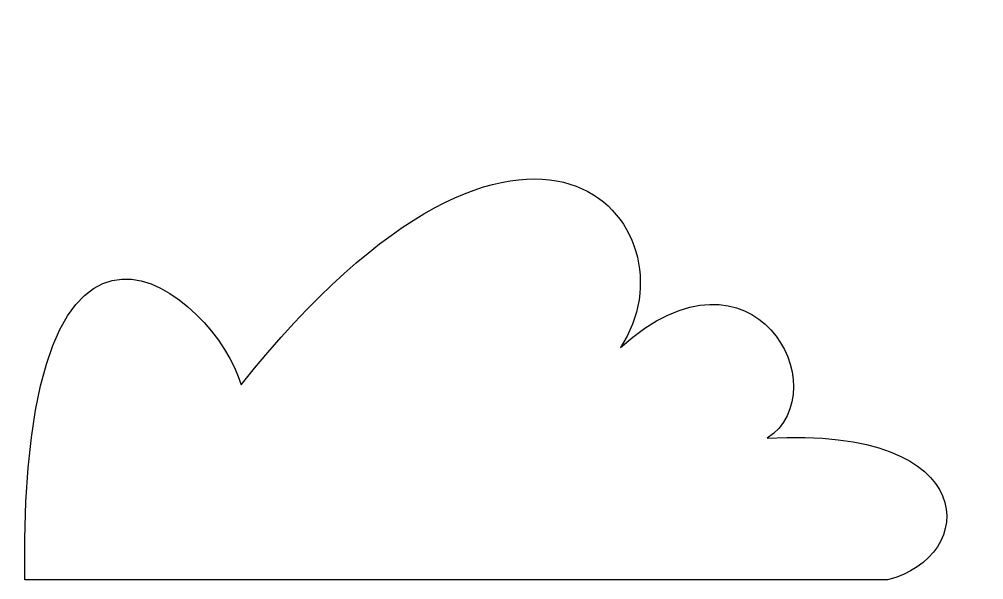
# Model space of a CAD drawing. Header units: centimetres. Extents: x -6.4 to 6.8, y -2.8 to 4.9.
import ezdxf

# ---------------------------------------------------------------- set-up
doc = ezdxf.new("R2010")
doc.units = ezdxf.units.CM
doc.header["$MEASUREMENT"] = 0
doc.layers.add('Camada 1', color=7, linetype='Continuous')

msp = doc.modelspace()

# ---------------------------------------------------------------- linework, layer by layer
at = {"layer": 'Camada 1'}
msp.add_open_spline([(-6.32568, -2.753), (-6.32568, -2.753), (5.51394, -2.753), (5.51394, -2.753), (5.51394, -2.753), (6.76026, -2.45966), (6.83458, -0.62673), (3.86487, -0.81056), (3.86487, -0.81056), (4.85431, -0.15093), (3.68104, 2.0848), (1.84808, 0.43568), (1.84808, 0.43568), (2.94843, 2.0848), (0.63833, 4.94503), (-3.35733, -0.0779), (-3.35733, -0.0779), (-3.68715, 1.1332), (-6.40001, 3.47976), (-6.32568, -2.753)], degree=3, knots=[0, 0, 0, 0, 0.16666667, 0.16666667, 0.16666667, 0.16666667, 0.33333333, 0.33333333, 0.33333333, 0.33333333, 0.5, 0.5, 0.5, 0.5, 0.66666667, 0.66666667, 0.66666667, 0.66666667, 1, 1, 1, 1], dxfattribs=at)

doc.saveas('drawing.dxf')
